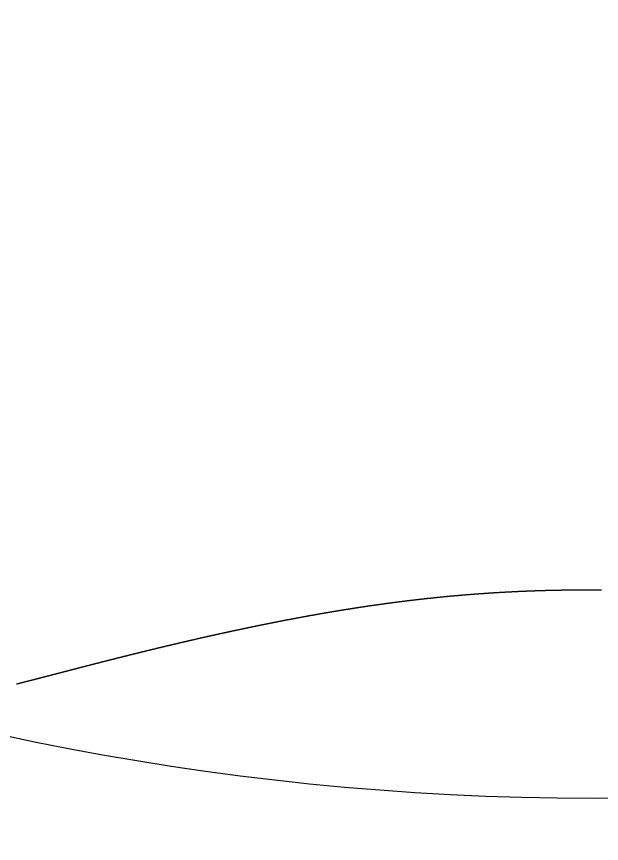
# Model space of a CAD drawing. Header units: millimetres. Extents: x 88 to 97873, y 32 to 55088.
# Drawn here: x 48496.486 to 48498.896, y 5017.401 to 5020.806 of the extents above; entities that cross this region are included whole.
import ezdxf

# ---------------------------------------------------------------- set-up
doc = ezdxf.new("R2010")
doc.units = ezdxf.units.MM
doc.header["$LTSCALE"] = 0.3

msp = doc.modelspace()

# ---------------------------------------------------------------- linework, layer by layer
msp.add_lwpolyline([(48496.4855, 5018.0579), (48496.4867, 5018.0582), (48496.4879, 5018.0585), (48496.4891, 5018.0588), (48496.4903, 5018.0591), (48496.4915, 5018.0594), (48496.4927, 5018.0597), (48496.4939, 5018.06), (48496.4951, 5018.0603), (48496.4964, 5018.0606), (48496.4976, 5018.0609), (48496.4988, 5018.0612), (48496.5, 5018.0615), (48496.5012, 5018.0619), (48496.5024, 5018.0622), (48496.5036, 5018.0625), (48496.5048, 5018.0628), (48496.506, 5018.0631), (48496.5072, 5018.0634), (48496.5084, 5018.0637), (48496.5096, 5018.064), (48496.5109, 5018.0643), (48496.5121, 5018.0646), (48496.5133, 5018.0649), (48496.5145, 5018.0652), (48496.5157, 5018.0655), (48496.5169, 5018.0659), (48496.5181, 5018.0662), (48496.5193, 5018.0665), (48496.5205, 5018.0668), (48496.5218, 5018.0671), (48496.523, 5018.0674), (48496.5242, 5018.0677), (48496.5254, 5018.068), (48496.5266, 5018.0683), (48496.5278, 5018.0686), (48496.5291, 5018.069), (48496.5303, 5018.0693), (48496.5315, 5018.0696), (48496.5327, 5018.0699), (48496.5339, 5018.0702), (48496.5351, 5018.0705), (48496.5364, 5018.0708), (48496.5376, 5018.0711), (48496.5388, 5018.0715), (48496.54, 5018.0718), (48496.5412, 5018.0721), (48496.5425, 5018.0724), (48496.5437, 5018.0727), (48496.5449, 5018.073), (48496.5461, 5018.0733), (48496.5473, 5018.0737), (48496.5486, 5018.074), (48496.5498, 5018.0743), (48496.551, 5018.0746), (48496.5522, 5018.0749), (48496.5534, 5018.0752), (48496.5547, 5018.0755), (48496.5559, 5018.0759), (48496.5571, 5018.0762), (48496.5583, 5018.0765), (48496.5596, 5018.0768), (48496.5608, 5018.0771), (48496.562, 5018.0774), (48496.5632, 5018.0777), (48496.5645, 5018.0781), (48496.5657, 5018.0784), (48496.5669, 5018.0787), (48496.5682, 5018.079), (48496.5694, 5018.0793), (48496.5706, 5018.0796), (48496.5718, 5018.08), (48496.5731, 5018.0803), (48496.5743, 5018.0806), (48496.5755, 5018.0809), (48496.5768, 5018.0812), (48496.578, 5018.0816), (48496.5792, 5018.0819), (48496.5804, 5018.0822), (48496.5817, 5018.0825), (48496.5829, 5018.0828), (48496.5841, 5018.0831), (48496.5854, 5018.0835), (48496.5866, 5018.0838), (48496.5878, 5018.0841), (48496.5891, 5018.0844), (48496.5903, 5018.0847), (48496.5915, 5018.0851), (48496.5928, 5018.0854), (48496.594, 5018.0857), (48496.5952, 5018.086), (48496.5965, 5018.0863), (48496.5977, 5018.0867), (48496.5989, 5018.087), (48496.6002, 5018.0873), (48496.6014, 5018.0876), (48496.6027, 5018.0879), (48496.6039, 5018.0883), (48496.6051, 5018.0886), (48496.6064, 5018.0889), (48496.6076, 5018.0892), (48496.6088, 5018.0895), (48496.6101, 5018.0899), (48496.6113, 5018.0902), (48496.6126, 5018.0905), (48496.6138, 5018.0908), (48496.615, 5018.0912), (48496.6163, 5018.0915), (48496.6175, 5018.0918), (48496.6188, 5018.0921), (48496.62, 5018.0924), (48496.6212, 5018.0928), (48496.6225, 5018.0931), (48496.6237, 5018.0934), (48496.625, 5018.0937), (48496.6262, 5018.0941), (48496.6275, 5018.0944), (48496.6287, 5018.0947), (48496.6299, 5018.095), (48496.6312, 5018.0953), (48496.6324, 5018.0957), (48496.6337, 5018.096), (48496.6349, 5018.0963), (48496.6362, 5018.0966), (48496.6374, 5018.097), (48496.6387, 5018.0973), (48496.6399, 5018.0976), (48496.6412, 5018.0979), (48496.6424, 5018.0983), (48496.6437, 5018.0986), (48496.6449, 5018.0989), (48496.6462, 5018.0992), (48496.6474, 5018.0996), (48496.6486, 5018.0999), (48496.6499, 5018.1002), (48496.6511, 5018.1005), (48496.6524, 5018.1009), (48496.6536, 5018.1012), (48496.6549, 5018.1015), (48496.6561, 5018.1018), (48496.6574, 5018.1022), (48496.6587, 5018.1025), (48496.6599, 5018.1028), (48496.6612, 5018.1031), (48496.6624, 5018.1035), (48496.6637, 5018.1038), (48496.6649, 5018.1041), (48496.6662, 5018.1044), (48496.6674, 5018.1048), (48496.6687, 5018.1051), (48496.6699, 5018.1054), (48496.6712, 5018.1057), (48496.6724, 5018.1061), (48496.6737, 5018.1064), (48496.6749, 5018.1067), (48496.6762, 5018.1071), (48496.6775, 5018.1074), (48496.6787, 5018.1077), (48496.68, 5018.108), (48496.6812, 5018.1084), (48496.6825, 5018.1087), (48496.6837, 5018.109), (48496.685, 5018.1093), (48496.6863, 5018.1097), (48496.6875, 5018.11), (48496.6888, 5018.1103), (48496.69, 5018.1106), (48496.6913, 5018.111), (48496.6926, 5018.1113), (48496.6938, 5018.1116), (48496.6951, 5018.112), (48496.6963, 5018.1123), (48496.6976, 5018.1126), (48496.6989, 5018.1129), (48496.7001, 5018.1133), (48496.7014, 5018.1136), (48496.7026, 5018.1139), (48496.7039, 5018.1143), (48496.7052, 5018.1146), (48496.7064, 5018.1149), (48496.7077, 5018.1152), (48496.709, 5018.1156), (48496.7102, 5018.1159), (48496.7115, 5018.1162), (48496.7127, 5018.1165), (48496.714, 5018.1169), (48496.7153, 5018.1172), (48496.7165, 5018.1175), (48496.7178, 5018.1179), (48496.7191, 5018.1182), (48496.7203, 5018.1185), (48496.7216, 5018.1188), (48496.7229, 5018.1192), (48496.7241, 5018.1195), (48496.7254, 5018.1198), (48496.7267, 5018.1202), (48496.7279, 5018.1205), (48496.7292, 5018.1208), (48496.7305, 5018.1211), (48496.7317, 5018.1215), (48496.733, 5018.1218), (48496.7343, 5018.1221), (48496.7355, 5018.1225), (48496.7368, 5018.1228), (48496.7381, 5018.1231), (48496.7394, 5018.1234), (48496.7406, 5018.1238), (48496.7419, 5018.1241), (48496.7432, 5018.1244), (48496.7444, 5018.1248), (48496.7457, 5018.1251), (48496.747, 5018.1254), (48496.7483, 5018.1257), (48496.7495, 5018.1261), (48496.7508, 5018.1264), (48496.7521, 5018.1267), (48496.7533, 5018.1271), (48496.7546, 5018.1274), (48496.7559, 5018.1277), (48496.7572, 5018.1281), (48496.7584, 5018.1284), (48496.7597, 5018.1287), (48496.761, 5018.129), (48496.7623, 5018.1294), (48496.7635, 5018.1297), (48496.7648, 5018.13), (48496.7661, 5018.1304), (48496.7674, 5018.1307), (48496.7686, 5018.131), (48496.7699, 5018.1313), (48496.7712, 5018.1317), (48496.7725, 5018.132), (48496.7738, 5018.1323), (48496.775, 5018.1327), (48496.7763, 5018.133), (48496.7776, 5018.1333), (48496.7789, 5018.1336), (48496.7801, 5018.134), (48496.7814, 5018.1343), (48496.7827, 5018.1346), (48496.784, 5018.135), (48496.7853, 5018.1353), (48496.7865, 5018.1356), (48496.7878, 5018.1359), (48496.7891, 5018.1363), (48496.7904, 5018.1366), (48496.7917, 5018.1369), (48496.7929, 5018.1373), (48496.7942, 5018.1376), (48496.7955, 5018.1379), (48496.7968, 5018.1383), (48496.7981, 5018.1386), (48496.7994, 5018.1389), (48496.8006, 5018.1392), (48496.8019, 5018.1396), (48496.8032, 5018.1399), (48496.8045, 5018.1402), (48496.8058, 5018.1406), (48496.8071, 5018.1409), (48496.8083, 5018.1412), (48496.8096, 5018.1415), (48496.8109, 5018.1419), (48496.8122, 5018.1422), (48496.8135, 5018.1425), (48496.8148, 5018.1429), (48496.8161, 5018.1432), (48496.8173, 5018.1435), (48496.8186, 5018.1438), (48496.8199, 5018.1442), (48496.8212, 5018.1445), (48496.8225, 5018.1448), (48496.8238, 5018.1452), (48496.8251, 5018.1455), (48496.8264, 5018.1458), (48496.8276, 5018.1461), (48496.8289, 5018.1465), (48496.8302, 5018.1468), (48496.8315, 5018.1471), (48496.8328, 5018.1475), (48496.8341, 5018.1478), (48496.8354, 5018.1481), (48496.8367, 5018.1484), (48496.838, 5018.1488), (48496.8392, 5018.1491), (48496.8405, 5018.1494), (48496.8418, 5018.1498), (48496.8431, 5018.1501), (48496.8444, 5018.1504), (48496.8457, 5018.1507), (48496.847, 5018.1511), (48496.8483, 5018.1514), (48496.8496, 5018.1517), (48496.8509, 5018.1521), (48496.8522, 5018.1524), (48496.8535, 5018.1527), (48496.8548, 5018.153), (48496.856, 5018.1534), (48496.8573, 5018.1537), (48496.8586, 5018.154), (48496.8599, 5018.1544), (48496.8612, 5018.1547), (48496.8625, 5018.155), (48496.8638, 5018.1553), (48496.8651, 5018.1557), (48496.8664, 5018.156), (48496.8677, 5018.1563), (48496.869, 5018.1567), (48496.8703, 5018.157), (48496.8716, 5018.1573), (48496.8729, 5018.1576), (48496.8742, 5018.158), (48496.8755, 5018.1583), (48496.8768, 5018.1586), (48496.8781, 5018.159), (48496.8794, 5018.1593), (48496.8807, 5018.1596), (48496.882, 5018.1599), (48496.8833, 5018.1603), (48496.8846, 5018.1606), (48496.8859, 5018.1609), (48496.8872, 5018.1613), (48496.8885, 5018.1616), (48496.8898, 5018.1619), (48496.8911, 5018.1622), (48496.8924, 5018.1626), (48496.8937, 5018.1629), (48496.895, 5018.1632), (48496.8963, 5018.1635), (48496.8976, 5018.1639), (48496.8989, 5018.1642), (48496.9002, 5018.1645), (48496.9015, 5018.1649), (48496.9028, 5018.1652), (48496.9041, 5018.1655), (48496.9054, 5018.1658), (48496.9067, 5018.1662), (48496.908, 5018.1665), (48496.9093, 5018.1668), (48496.9106, 5018.1671), (48496.9119, 5018.1675), (48496.9132, 5018.1678), (48496.9145, 5018.1681), (48496.9158, 5018.1685), (48496.9171, 5018.1688), (48496.9184, 5018.1691), (48496.9197, 5018.1694), (48496.9211, 5018.1698), (48496.9224, 5018.1701), (48496.9237, 5018.1704), (48496.925, 5018.1707), (48496.9263, 5018.1711), (48496.9276, 5018.1714), (48496.9289, 5018.1717), (48496.9302, 5018.1721), (48496.9315, 5018.1724), (48496.9328, 5018.1727), (48496.9341, 5018.173), (48496.9354, 5018.1734), (48496.9367, 5018.1737), (48496.938, 5018.174), (48496.9394, 5018.1743), (48496.9407, 5018.1747), (48496.942, 5018.175), (48496.9433, 5018.1753), (48496.9446, 5018.1756), (48496.9459, 5018.176), (48496.9472, 5018.1763), (48496.9485, 5018.1766), (48496.9498, 5018.1769), (48496.9512, 5018.1773), (48496.9525, 5018.1776), (48496.9538, 5018.1779), (48496.9551, 5018.1783), (48496.9564, 5018.1786), (48496.9577, 5018.1789), (48496.959, 5018.1792), (48496.9603, 5018.1796), (48496.9617, 5018.1799), (48496.963, 5018.1802), (48496.9643, 5018.1805), (48496.9656, 5018.1809), (48496.9669, 5018.1812), (48496.9682, 5018.1815), (48496.9695, 5018.1818), (48496.9708, 5018.1822), (48496.9722, 5018.1825), (48496.9735, 5018.1828), (48496.9748, 5018.1831), (48496.9761, 5018.1835), (48496.9774, 5018.1838), (48496.9787, 5018.1841), (48496.9801, 5018.1844), (48496.9814, 5018.1848), (48496.9827, 5018.1851), (48496.984, 5018.1854), (48496.9853, 5018.1857), (48496.9866, 5018.1861), (48496.988, 5018.1864), (48496.9893, 5018.1867), (48496.9906, 5018.187), (48496.9919, 5018.1874), (48496.9932, 5018.1877), (48496.9945, 5018.188), (48496.9959, 5018.1883), (48496.9972, 5018.1887), (48496.9985, 5018.189), (48496.9998, 5018.1893), (48497.0011, 5018.1896), (48497.0025, 5018.19), (48497.0038, 5018.1903), (48497.0051, 5018.1906), (48497.0064, 5018.1909), (48497.0077, 5018.1912), (48497.0091, 5018.1916), (48497.0104, 5018.1919), (48497.0117, 5018.1922), (48497.013, 5018.1925), (48497.0144, 5018.1929), (48497.0157, 5018.1932), (48497.017, 5018.1935), (48497.0183, 5018.1938), (48497.0196, 5018.1942), (48497.021, 5018.1945), (48497.0223, 5018.1948), (48497.0236, 5018.1951), (48497.0249, 5018.1955), (48497.0263, 5018.1958), (48497.0276, 5018.1961), (48497.0289, 5018.1964), (48497.0302, 5018.1967), (48497.0316, 5018.1971), (48497.0329, 5018.1974), (48497.0342, 5018.1977), (48497.0355, 5018.198), (48497.0369, 5018.1984), (48497.0382, 5018.1987), (48497.0395, 5018.199), (48497.0408, 5018.1993), (48497.0422, 5018.1996), (48497.0435, 5018.2), (48497.0448, 5018.2003), (48497.0461, 5018.2006), (48497.0475, 5018.2009), (48497.0488, 5018.2013), (48497.0501, 5018.2016), (48497.0515, 5018.2019), (48497.0528, 5018.2022), (48497.0541, 5018.2025), (48497.0554, 5018.2029), (48497.0568, 5018.2032), (48497.0581, 5018.2035), (48497.0594, 5018.2038), (48497.0608, 5018.2042), (48497.0621, 5018.2045), (48497.0634, 5018.2048), (48497.0647, 5018.2051), (48497.0661, 5018.2054), (48497.0674, 5018.2058), (48497.0687, 5018.2061), (48497.0701, 5018.2064), (48497.0714, 5018.2067), (48497.0727, 5018.207), (48497.0741, 5018.2074), (48497.0754, 5018.2077), (48497.0767, 5018.208), (48497.0781, 5018.2083), (48497.0794, 5018.2086), (48497.0807, 5018.209), (48497.0821, 5018.2093), (48497.0834, 5018.2096), (48497.0847, 5018.2099), (48497.0861, 5018.2102), (48497.0874, 5018.2106), (48497.0887, 5018.2109), (48497.0901, 5018.2112), (48497.0914, 5018.2115), (48497.0927, 5018.2118), (48497.0941, 5018.2122), (48497.0954, 5018.2125), (48497.0967, 5018.2128), (48497.0981, 5018.2131), (48497.0994, 5018.2134), (48497.1007, 5018.2138), (48497.1021, 5018.2141), (48497.1034, 5018.2144), (48497.1047, 5018.2147), (48497.1061, 5018.215), (48497.1074, 5018.2153), (48497.1087, 5018.2157), (48497.1101, 5018.216), (48497.1114, 5018.2163), (48497.1128, 5018.2166), (48497.1141, 5018.2169), (48497.1154, 5018.2173), (48497.1168, 5018.2176), (48497.1181, 5018.2179), (48497.1194, 5018.2182), (48497.1208, 5018.2185), (48497.1221, 5018.2188), (48497.1235, 5018.2192), (48497.1248, 5018.2195), (48497.1261, 5018.2198), (48497.1275, 5018.2201), (48497.1288, 5018.2204), (48497.1302, 5018.2207), (48497.1315, 5018.2211), (48497.1328, 5018.2214), (48497.1342, 5018.2217), (48497.1355, 5018.222), (48497.1369, 5018.2223), (48497.1382, 5018.2226), (48497.1395, 5018.223), (48497.1409, 5018.2233), (48497.1422, 5018.2236), (48497.1436, 5018.2239), (48497.1449, 5018.2242), (48497.1462, 5018.2245), (48497.1476, 5018.2249), (48497.1489, 5018.2252), (48497.1503, 5018.2255), (48497.1516, 5018.2258), (48497.153, 5018.2261), (48497.1543, 5018.2264), (48497.1556, 5018.2268), (48497.157, 5018.2271), (48497.1583, 5018.2274), (48497.1597, 5018.2277), (48497.161, 5018.228), (48497.1624, 5018.2283), (48497.1637, 5018.2286), (48497.1651, 5018.229), (48497.1664, 5018.2293), (48497.1677, 5018.2296), (48497.1691, 5018.2299), (48497.1704, 5018.2302), (48497.1718, 5018.2305), (48497.1731, 5018.2308), (48497.1745, 5018.2312), (48497.1758, 5018.2315), (48497.1772, 5018.2318), (48497.1785, 5018.2321), (48497.1799, 5018.2324), (48497.1812, 5018.2327), (48497.1826, 5018.233), (48497.1839, 5018.2333), (48497.1852, 5018.2337), (48497.1866, 5018.234), (48497.1879, 5018.2343), (48497.1893, 5018.2346), (48497.1906, 5018.2349), (48497.192, 5018.2352), (48497.1933, 5018.2355), (48497.1947, 5018.2358), (48497.196, 5018.2362), (48497.1974, 5018.2365), (48497.1987, 5018.2368), (48497.2001, 5018.2371), (48497.2014, 5018.2374), (48497.2028, 5018.2377), (48497.2041, 5018.238), (48497.2055, 5018.2383), (48497.2068, 5018.2387), (48497.2082, 5018.239), (48497.2095, 5018.2393), (48497.2109, 5018.2396), (48497.2122, 5018.2399), (48497.2136, 5018.2402), (48497.2149, 5018.2405), (48497.2163, 5018.2408), (48497.2176, 5018.2411), (48497.219, 5018.2414), (48497.2203, 5018.2418), (48497.2217, 5018.2421), (48497.223, 5018.2424), (48497.2244, 5018.2427), (48497.2257, 5018.243), (48497.2271, 5018.2433), (48497.2285, 5018.2436), (48497.2298, 5018.2439), (48497.2312, 5018.2442), (48497.2325, 5018.2445), (48497.2339, 5018.2449), (48497.2352, 5018.2452), (48497.2366, 5018.2455), (48497.2379, 5018.2458), (48497.2393, 5018.2461), (48497.2406, 5018.2464), (48497.242, 5018.2467), (48497.2433, 5018.247), (48497.2447, 5018.2473), (48497.2461, 5018.2476), (48497.2474, 5018.2479), (48497.2488, 5018.2482), (48497.2501, 5018.2486), (48497.2515, 5018.2489), (48497.2528, 5018.2492), (48497.2542, 5018.2495), (48497.2555, 5018.2498), (48497.2569, 5018.2501), (48497.2583, 5018.2504), (48497.2596, 5018.2507), (48497.261, 5018.251), (48497.2623, 5018.2513), (48497.2637, 5018.2516), (48497.265, 5018.2519), (48497.2664, 5018.2522), (48497.2678, 5018.2525), (48497.2691, 5018.2528), (48497.2705, 5018.2532), (48497.2718, 5018.2535), (48497.2732, 5018.2538), (48497.2746, 5018.2541), (48497.2759, 5018.2544), (48497.2773, 5018.2547), (48497.2786, 5018.255), (48497.28, 5018.2553), (48497.2814, 5018.2556), (48497.2827, 5018.2559), (48497.2841, 5018.2562), (48497.2854, 5018.2565), (48497.2868, 5018.2568), (48497.2882, 5018.2571), (48497.2895, 5018.2574), (48497.2909, 5018.2577), (48497.2922, 5018.258), (48497.2936, 5018.2583), (48497.295, 5018.2586), (48497.2963, 5018.2589), (48497.2977, 5018.2592), (48497.299, 5018.2595), (48497.3004, 5018.2598), (48497.3018, 5018.2602), (48497.3031, 5018.2605), (48497.3045, 5018.2608), (48497.3059, 5018.2611), (48497.3072, 5018.2614), (48497.3086, 5018.2617), (48497.3099, 5018.262), (48497.3113, 5018.2623), (48497.3127, 5018.2626), (48497.314, 5018.2629), (48497.3154, 5018.2632), (48497.3168, 5018.2635), (48497.3181, 5018.2638), (48497.3195, 5018.2641), (48497.3208, 5018.2644), (48497.3222, 5018.2647), (48497.3236, 5018.265), (48497.3249, 5018.2653), (48497.3263, 5018.2656), (48497.3277, 5018.2659), (48497.329, 5018.2662), (48497.3304, 5018.2665), (48497.3318, 5018.2668), (48497.3331, 5018.2671), (48497.3345, 5018.2674), (48497.3359, 5018.2677), (48497.3372, 5018.268), (48497.3386, 5018.2683), (48497.34, 5018.2686), (48497.3413, 5018.2689), (48497.3427, 5018.2692), (48497.3441, 5018.2695), (48497.3454, 5018.2698), (48497.3468, 5018.2701), (48497.3482, 5018.2704), (48497.3495, 5018.2707), (48497.3509, 5018.271), (48497.3523, 5018.2713), (48497.3536, 5018.2716), (48497.355, 5018.2719), (48497.3564, 5018.2722), (48497.3577, 5018.2724), (48497.3591, 5018.2727), (48497.3605, 5018.273), (48497.3618, 5018.2733), (48497.3632, 5018.2736), (48497.3646, 5018.2739), (48497.3659, 5018.2742), (48497.3673, 5018.2745), (48497.3687, 5018.2748), (48497.3701, 5018.2751), (48497.3714, 5018.2754), (48497.3728, 5018.2757), (48497.3742, 5018.276), (48497.3755, 5018.2763), (48497.3769, 5018.2766), (48497.3783, 5018.2769), (48497.3796, 5018.2772), (48497.381, 5018.2775), (48497.3824, 5018.2778), (48497.3838, 5018.2781), (48497.3851, 5018.2784), (48497.3865, 5018.2787), (48497.3879, 5018.2789), (48497.3892, 5018.2792), (48497.3906, 5018.2795), (48497.392, 5018.2798), (48497.3934, 5018.2801), (48497.3947, 5018.2804), (48497.3961, 5018.2807), (48497.3975, 5018.281), (48497.3988, 5018.2813), (48497.4002, 5018.2816), (48497.4016, 5018.2819), (48497.403, 5018.2822), (48497.4043, 5018.2825), (48497.4057, 5018.2828), (48497.4071, 5018.283), (48497.4085, 5018.2833), (48497.4098, 5018.2836), (48497.4112, 5018.2839), (48497.4126, 5018.2842), (48497.414, 5018.2845), (48497.4153, 5018.2848), (48497.4167, 5018.2851), (48497.4181, 5018.2854), (48497.4195, 5018.2857), (48497.4208, 5018.2859), (48497.4222, 5018.2862), (48497.4236, 5018.2865), (48497.425, 5018.2868), (48497.4263, 5018.2871), (48497.4277, 5018.2874), (48497.4291, 5018.2877), (48497.4305, 5018.288), (48497.4318, 5018.2883), (48497.4332, 5018.2886), (48497.4346, 5018.2888), (48497.436, 5018.2891), (48497.4373, 5018.2894), (48497.4387, 5018.2897), (48497.4401, 5018.29), (48497.4415, 5018.2903), (48497.4428, 5018.2906), (48497.4442, 5018.2909), (48497.4456, 5018.2911), (48497.447, 5018.2914), (48497.4483, 5018.2917), (48497.4497, 5018.292), (48497.4511, 5018.2923), (48497.4525, 5018.2926), (48497.4539, 5018.2929), (48497.4552, 5018.2931), (48497.4566, 5018.2934), (48497.458, 5018.2937), (48497.4594, 5018.294), (48497.4607, 5018.2943), (48497.4621, 5018.2946), (48497.4635, 5018.2949), (48497.4649, 5018.2951), (48497.4663, 5018.2954), (48497.4676, 5018.2957), (48497.469, 5018.296), (48497.4704, 5018.2963), (48497.4718, 5018.2966), (48497.4732, 5018.2968), (48497.4745, 5018.2971), (48497.4759, 5018.2974), (48497.4773, 5018.2977), (48497.4787, 5018.298), (48497.4801, 5018.2983), (48497.4814, 5018.2985), (48497.4828, 5018.2988), (48497.4842, 5018.2991), (48497.4856, 5018.2994), (48497.487, 5018.2997), (48497.4883, 5018.3), (48497.4897, 5018.3002), (48497.4911, 5018.3005), (48497.4925, 5018.3008), (48497.4939, 5018.3011), (48497.4953, 5018.3014), (48497.4966, 5018.3016), (48497.498, 5018.3019), (48497.4994, 5018.3022), (48497.5008, 5018.3025), (48497.5022, 5018.3028), (48497.5035, 5018.303), (48497.5049, 5018.3033), (48497.5063, 5018.3036), (48497.5077, 5018.3039), (48497.5091, 5018.3042), (48497.5105, 5018.3044), (48497.5118, 5018.3047), (48497.5132, 5018.305), (48497.5146, 5018.3053), (48497.516, 5018.3055), (48497.5174, 5018.3058), (48497.5188, 5018.3061), (48497.5201, 5018.3064), (48497.5215, 5018.3067), (48497.5229, 5018.3069), (48497.5243, 5018.3072), (48497.5257, 5018.3075), (48497.5271, 5018.3078), (48497.5284, 5018.308), (48497.5298, 5018.3083), (48497.5312, 5018.3086), (48497.5326, 5018.3089), (48497.534, 5018.3091), (48497.5354, 5018.3094), (48497.5368, 5018.3097), (48497.5381, 5018.31), (48497.5395, 5018.3102), (48497.5409, 5018.3105), (48497.5423, 5018.3108), (48497.5437, 5018.3111), (48497.5451, 5018.3113), (48497.5465, 5018.3116), (48497.5478, 5018.3119), (48497.5492, 5018.3122), (48497.5506, 5018.3124), (48497.552, 5018.3127), (48497.5534, 5018.313), (48497.5548, 5018.3133), (48497.5562, 5018.3135), (48497.5575, 5018.3138), (48497.5589, 5018.3141), (48497.5603, 5018.3143), (48497.5617, 5018.3146), (48497.5631, 5018.3149), (48497.5645, 5018.3152), (48497.5659, 5018.3154), (48497.5673, 5018.3157), (48497.5686, 5018.316), (48497.57, 5018.3162), (48497.5714, 5018.3165), (48497.5728, 5018.3168), (48497.5742, 5018.3171), (48497.5756, 5018.3173), (48497.577, 5018.3176), (48497.5784, 5018.3179), (48497.5797, 5018.3181), (48497.5811, 5018.3184), (48497.5825, 5018.3187), (48497.5839, 5018.3189), (48497.5853, 5018.3192), (48497.5867, 5018.3195), (48497.5881, 5018.3197), (48497.5895, 5018.32), (48497.5909, 5018.3203), (48497.5922, 5018.3205), (48497.5936, 5018.3208), (48497.595, 5018.3211), (48497.5964, 5018.3213), (48497.5978, 5018.3216), (48497.5992, 5018.3219), (48497.6006, 5018.3221), (48497.602, 5018.3224), (48497.6034, 5018.3227), (48497.6048, 5018.3229), (48497.6061, 5018.3232), (48497.6075, 5018.3235), (48497.6089, 5018.3237), (48497.6103, 5018.324), (48497.6117, 5018.3243), (48497.6131, 5018.3245), (48497.6145, 5018.3248), (48497.6159, 5018.3251), (48497.6173, 5018.3253), (48497.6187, 5018.3256), (48497.6201, 5018.3258), (48497.6214, 5018.3261), (48497.6228, 5018.3264), (48497.6242, 5018.3266), (48497.6256, 5018.3269), (48497.627, 5018.3272), (48497.6284, 5018.3274), (48497.6298, 5018.3277), (48497.6312, 5018.3279), (48497.6326, 5018.3282), (48497.634, 5018.3285), (48497.6354, 5018.3287), (48497.6368, 5018.329), (48497.6382, 5018.3292), (48497.6395, 5018.3295), (48497.6409, 5018.3298), (48497.6423, 5018.33), (48497.6437, 5018.3303), (48497.6451, 5018.3305), (48497.6465, 5018.3308), (48497.6479, 5018.3311), (48497.6493, 5018.3313), (48497.6507, 5018.3316), (48497.6521, 5018.3318), (48497.6535, 5018.3321), (48497.6549, 5018.3324), (48497.6563, 5018.3326), (48497.6577, 5018.3329), (48497.6591, 5018.3331), (48497.6604, 5018.3334), (48497.6618, 5018.3336), (48497.6632, 5018.3339), (48497.6646, 5018.3342), (48497.666, 5018.3344), (48497.6674, 5018.3347), (48497.6688, 5018.3349), (48497.6702, 5018.3352), (48497.6716, 5018.3354), (48497.673, 5018.3357), (48497.6744, 5018.3359), (48497.6758, 5018.3362), (48497.6772, 5018.3364), (48497.6786, 5018.3367), (48497.68, 5018.337), (48497.6814, 5018.3372), (48497.6828, 5018.3375), (48497.6842, 5018.3377), (48497.6856, 5018.338), (48497.6869, 5018.3382), (48497.6883, 5018.3385), (48497.6897, 5018.3387), (48497.6911, 5018.339), (48497.6925, 5018.3392), (48497.6939, 5018.3395), (48497.6953, 5018.3397), (48497.6967, 5018.34), (48497.6981, 5018.3402), (48497.6995, 5018.3405), (48497.7009, 5018.3407), (48497.7023, 5018.341), (48497.7037, 5018.3412), (48497.7051, 5018.3415), (48497.7065, 5018.3417), (48497.7079, 5018.342), (48497.7093, 5018.3422), (48497.7107, 5018.3425), (48497.7121, 5018.3427), (48497.7135, 5018.343), (48497.7149, 5018.3432), (48497.7163, 5018.3435), (48497.7177, 5018.3437), (48497.7191, 5018.344), (48497.7205, 5018.3442), (48497.7219, 5018.3445), (48497.7233, 5018.3447), (48497.7247, 5018.345), (48497.7261, 5018.3452), (48497.7275, 5018.3454), (48497.7289, 5018.3457), (48497.7303, 5018.3459), (48497.7317, 5018.3462), (48497.733, 5018.3464), (48497.7344, 5018.3467), (48497.7358, 5018.3469), (48497.7372, 5018.3472), (48497.7386, 5018.3474), (48497.74, 5018.3477), (48497.7414, 5018.3479), (48497.7428, 5018.3481), (48497.7442, 5018.3484), (48497.7456, 5018.3486), (48497.747, 5018.3489), (48497.7484, 5018.3491), (48497.7498, 5018.3494), (48497.7512, 5018.3496), (48497.7526, 5018.3498), (48497.754, 5018.3501), (48497.7554, 5018.3503), (48497.7568, 5018.3506), (48497.7582, 5018.3508), (48497.7596, 5018.351), (48497.761, 5018.3513), (48497.7624, 5018.3515), (48497.7638, 5018.3518), (48497.7652, 5018.352), (48497.7666, 5018.3522), (48497.768, 5018.3525), (48497.7694, 5018.3527), (48497.7708, 5018.353), (48497.7722, 5018.3532), (48497.7736, 5018.3534), (48497.775, 5018.3537), (48497.7764, 5018.3539), (48497.7778, 5018.3541), (48497.7792, 5018.3544), (48497.7806, 5018.3546), (48497.782, 5018.3549), (48497.7834, 5018.3551), (48497.7848, 5018.3553), (48497.7862, 5018.3556), (48497.7876, 5018.3558), (48497.789, 5018.356), (48497.7904, 5018.3563), (48497.7918, 5018.3565), (48497.7932, 5018.3567), (48497.7946, 5018.357), (48497.796, 5018.3572), (48497.7974, 5018.3574), (48497.7988, 5018.3577), (48497.8002, 5018.3579), (48497.8016, 5018.3581), (48497.8031, 5018.3584), (48497.8045, 5018.3586), (48497.8059, 5018.3588), (48497.8073, 5018.3591), (48497.8087, 5018.3593), (48497.8101, 5018.3595), (48497.8115, 5018.3598), (48497.8129, 5018.36), (48497.8143, 5018.3602), (48497.8157, 5018.3605), (48497.8171, 5018.3607), (48497.8185, 5018.3609), (48497.8199, 5018.3611), (48497.8213, 5018.3614), (48497.8227, 5018.3616), (48497.8241, 5018.3618), (48497.8255, 5018.3621), (48497.8269, 5018.3623), (48497.8283, 5018.3625), (48497.8297, 5018.3627), (48497.8311, 5018.363), (48497.8325, 5018.3632), (48497.8339, 5018.3634), (48497.8353, 5018.3637), (48497.8367, 5018.3639), (48497.8381, 5018.3641), (48497.8395, 5018.3643), (48497.8409, 5018.3646), (48497.8423, 5018.3648), (48497.8437, 5018.365), (48497.8451, 5018.3652), (48497.8465, 5018.3655), (48497.8479, 5018.3657), (48497.8493, 5018.3659), (48497.8507, 5018.3661), (48497.8521, 5018.3664), (48497.8535, 5018.3666), (48497.855, 5018.3668), (48497.8564, 5018.367), (48497.8578, 5018.3672), (48497.8592, 5018.3675), (48497.8606, 5018.3677), (48497.862, 5018.3679), (48497.8634, 5018.3681), (48497.8648, 5018.3684), (48497.8662, 5018.3686), (48497.8676, 5018.3688), (48497.869, 5018.369), (48497.8704, 5018.3692), (48497.8718, 5018.3695), (48497.8732, 5018.3697), (48497.8746, 5018.3699), (48497.876, 5018.3701), (48497.8774, 5018.3703), (48497.8788, 5018.3705), (48497.8802, 5018.3708), (48497.8816, 5018.371), (48497.883, 5018.3712), (48497.8844, 5018.3714), (48497.8858, 5018.3716), (48497.8873, 5018.3719), (48497.8887, 5018.3721), (48497.8901, 5018.3723), (48497.8915, 5018.3725), (48497.8929, 5018.3727), (48497.8943, 5018.3729), (48497.8957, 5018.3731), (48497.8971, 5018.3734), (48497.8985, 5018.3736), (48497.8999, 5018.3738), (48497.9013, 5018.374), (48497.9027, 5018.3742), (48497.9041, 5018.3744), (48497.9055, 5018.3746), (48497.9069, 5018.3749), (48497.9083, 5018.3751), (48497.9097, 5018.3753), (48497.9111, 5018.3755), (48497.9125, 5018.3757), (48497.914, 5018.3759), (48497.9154, 5018.3761), (48497.9168, 5018.3763), (48497.9182, 5018.3766), (48497.9196, 5018.3768), (48497.921, 5018.377), (48497.9224, 5018.3772), (48497.9238, 5018.3774), (48497.9252, 5018.3776), (48497.9266, 5018.3778), (48497.928, 5018.378), (48497.9294, 5018.3782), (48497.9308, 5018.3784), (48497.9322, 5018.3786), (48497.9336, 5018.3789), (48497.935, 5018.3791), (48497.9364, 5018.3793), (48497.9379, 5018.3795), (48497.9393, 5018.3797), (48497.9407, 5018.3799), (48497.9421, 5018.3801), (48497.9435, 5018.3803), (48497.9449, 5018.3805), (48497.9463, 5018.3807), (48497.9477, 5018.3809), (48497.9491, 5018.3811), (48497.9505, 5018.3813), (48497.9519, 5018.3815), (48497.9533, 5018.3817), (48497.9547, 5018.3819), (48497.9561, 5018.3821), (48497.9575, 5018.3823), (48497.959, 5018.3825), (48497.9604, 5018.3827), (48497.9618, 5018.3829), (48497.9632, 5018.3831), (48497.9646, 5018.3833), (48497.966, 5018.3835), (48497.9674, 5018.3837), (48497.9688, 5018.3839), (48497.9702, 5018.3841), (48497.9716, 5018.3843), (48497.973, 5018.3845), (48497.9744, 5018.3847), (48497.9758, 5018.3849), (48497.9772, 5018.3851), (48497.9787, 5018.3853), (48497.9801, 5018.3855), (48497.9815, 5018.3857), (48497.9829, 5018.3859), (48497.9843, 5018.3861), (48497.9857, 5018.3863), (48497.9871, 5018.3865), (48497.9885, 5018.3867), (48497.9899, 5018.3869), (48497.9913, 5018.3871), (48497.9927, 5018.3873), (48497.9941, 5018.3875), (48497.9955, 5018.3877), (48497.9969, 5018.3879), (48497.9984, 5018.3881), (48497.9998, 5018.3883), (48498.0012, 5018.3885), (48498.0026, 5018.3887), (48498.004, 5018.3889), (48498.0054, 5018.389), (48498.0068, 5018.3892), (48498.0082, 5018.3894), (48498.0096, 5018.3896), (48498.011, 5018.3898), (48498.0124, 5018.39), (48498.0138, 5018.3902), (48498.0152, 5018.3904), (48498.0167, 5018.3906), (48498.0181, 5018.3908), (48498.0195, 5018.391), (48498.0209, 5018.3911), (48498.0223, 5018.3913), (48498.0237, 5018.3915), (48498.0251, 5018.3917), (48498.0265, 5018.3919), (48498.0279, 5018.3921), (48498.0293, 5018.3923), (48498.0307, 5018.3925), (48498.0321, 5018.3926), (48498.0336, 5018.3928), (48498.035, 5018.393), (48498.0364, 5018.3932), (48498.0378, 5018.3934), (48498.0392, 5018.3936), (48498.0406, 5018.3938), (48498.042, 5018.3939), (48498.0434, 5018.3941), (48498.0448, 5018.3943), (48498.0462, 5018.3945), (48498.0476, 5018.3947), (48498.049, 5018.3949), (48498.0505, 5018.395), (48498.0519, 5018.3952), (48498.0533, 5018.3954), (48498.0547, 5018.3956), (48498.0561, 5018.3958), (48498.0575, 5018.396), (48498.0589, 5018.3961), (48498.0603, 5018.3963), (48498.0617, 5018.3965), (48498.0631, 5018.3967), (48498.0645, 5018.3969), (48498.0659, 5018.397), (48498.0674, 5018.3972), (48498.0688, 5018.3974), (48498.0702, 5018.3976), (48498.0716, 5018.3977), (48498.073, 5018.3979), (48498.0744, 5018.3981), (48498.0758, 5018.3983), (48498.0772, 5018.3985), (48498.0786, 5018.3986), (48498.08, 5018.3988), (48498.0814, 5018.399), (48498.0828, 5018.3992), (48498.0843, 5018.3993), (48498.0857, 5018.3995), (48498.0871, 5018.3997), (48498.0885, 5018.3999), (48498.0899, 5018.4), (48498.0913, 5018.4002), (48498.0927, 5018.4004), (48498.0941, 5018.4006), (48498.0955, 5018.4007), (48498.0969, 5018.4009), (48498.0983, 5018.4011), (48498.0997, 5018.4012), (48498.1012, 5018.4014), (48498.1026, 5018.4016), (48498.104, 5018.4018), (48498.1054, 5018.4019), (48498.1068, 5018.4021), (48498.1082, 5018.4023), (48498.1096, 5018.4024), (48498.111, 5018.4026), (48498.1124, 5018.4028), (48498.1138, 5018.4029), (48498.1152, 5018.4031), (48498.1167, 5018.4033), (48498.1181, 5018.4034), (48498.1195, 5018.4036), (48498.1209, 5018.4038), (48498.1223, 5018.4039), (48498.1237, 5018.4041), (48498.1251, 5018.4043), (48498.1265, 5018.4044), (48498.1279, 5018.4046), (48498.1293, 5018.4048), (48498.1307, 5018.4049), (48498.1321, 5018.4051), (48498.1336, 5018.4053), (48498.135, 5018.4054), (48498.1364, 5018.4056), (48498.1378, 5018.4057), (48498.1392, 5018.4059), (48498.1406, 5018.4061), (48498.142, 5018.4062), (48498.1434, 5018.4064), (48498.1448, 5018.4066), (48498.1462, 5018.4067), (48498.1476, 5018.4069), (48498.1491, 5018.407), (48498.1505, 5018.4072), (48498.1519, 5018.4074), (48498.1533, 5018.4075), (48498.1547, 5018.4077), (48498.1561, 5018.4078), (48498.1575, 5018.408), (48498.1589, 5018.4081), (48498.1603, 5018.4083), (48498.1617, 5018.4085), (48498.1631, 5018.4086), (48498.1645, 5018.4088), (48498.166, 5018.4089), (48498.1674, 5018.4091), (48498.1688, 5018.4092), (48498.1702, 5018.4094), (48498.1716, 5018.4095), (48498.173, 5018.4097), (48498.1744, 5018.4099), (48498.1758, 5018.41), (48498.1772, 5018.4102), (48498.1786, 5018.4103), (48498.18, 5018.4105), (48498.1815, 5018.4106), (48498.1829, 5018.4108), (48498.1843, 5018.4109), (48498.1857, 5018.4111), (48498.1871, 5018.4112), (48498.1885, 5018.4114), (48498.1899, 5018.4115), (48498.1913, 5018.4117), (48498.1927, 5018.4118), (48498.1941, 5018.412), (48498.1955, 5018.4121), (48498.1969, 5018.4123), (48498.1984, 5018.4124), (48498.1998, 5018.4126), (48498.2012, 5018.4127), (48498.2026, 5018.4129), (48498.204, 5018.413), (48498.2054, 5018.4132), (48498.2068, 5018.4133), (48498.2082, 5018.4135), (48498.2096, 5018.4136), (48498.211, 5018.4137), (48498.2124, 5018.4139), (48498.2139, 5018.414), (48498.2153, 5018.4142), (48498.2167, 5018.4143), (48498.2181, 5018.4145), (48498.2195, 5018.4146), (48498.2209, 5018.4148), (48498.2223, 5018.4149), (48498.2237, 5018.415), (48498.2251, 5018.4152), (48498.2265, 5018.4153), (48498.2279, 5018.4155), (48498.2293, 5018.4156), (48498.2308, 5018.4157), (48498.2322, 5018.4159), (48498.2336, 5018.416), (48498.235, 5018.4162), (48498.2364, 5018.4163), (48498.2378, 5018.4164), (48498.2392, 5018.4166), (48498.2406, 5018.4167), (48498.242, 5018.4169), (48498.2434, 5018.417), (48498.2448, 5018.4171), (48498.2462, 5018.4173), (48498.2477, 5018.4174), (48498.2491, 5018.4175), (48498.2505, 5018.4177), (48498.2519, 5018.4178), (48498.2533, 5018.4179), (48498.2547, 5018.4181), (48498.2561, 5018.4182), (48498.2575, 5018.4184), (48498.2589, 5018.4185), (48498.2603, 5018.4186), (48498.2617, 5018.4188), (48498.2632, 5018.4189), (48498.2646, 5018.419), (48498.266, 5018.4192), (48498.2674, 5018.4193), (48498.2688, 5018.4194), (48498.2702, 5018.4195), (48498.2716, 5018.4197), (48498.273, 5018.4198), (48498.2744, 5018.4199), (48498.2758, 5018.4201), (48498.2772, 5018.4202), (48498.2786, 5018.4203), (48498.2801, 5018.4205), (48498.2815, 5018.4206), (48498.2829, 5018.4207), (48498.2843, 5018.4208), (48498.2857, 5018.421), (48498.2871, 5018.4211), (48498.2885, 5018.4212), (48498.2899, 5018.4214), (48498.2913, 5018.4215), (48498.2927, 5018.4216), (48498.2941, 5018.4217), (48498.2956, 5018.4219), (48498.297, 5018.422), (48498.2984, 5018.4221), (48498.2998, 5018.4222), (48498.3012, 5018.4224), (48498.3026, 5018.4225), (48498.304, 5018.4226), (48498.3054, 5018.4227), (48498.3068, 5018.4228), (48498.3082, 5018.423), (48498.3096, 5018.4231), (48498.311, 5018.4232), (48498.3125, 5018.4233), (48498.3139, 5018.4235), (48498.3153, 5018.4236), (48498.3167, 5018.4237), (48498.3181, 5018.4238), (48498.3195, 5018.4239), (48498.3209, 5018.4241), (48498.3223, 5018.4242), (48498.3237, 5018.4243), (48498.3251, 5018.4244), (48498.3265, 5018.4245), (48498.328, 5018.4247), (48498.3294, 5018.4248), (48498.3308, 5018.4249), (48498.3322, 5018.425), (48498.3336, 5018.4251), (48498.335, 5018.4252), (48498.3364, 5018.4254), (48498.3378, 5018.4255), (48498.3392, 5018.4256), (48498.3406, 5018.4257), (48498.342, 5018.4258), (48498.3434, 5018.4259), (48498.3449, 5018.426), (48498.3463, 5018.4262), (48498.3477, 5018.4263), (48498.3491, 5018.4264), (48498.3505, 5018.4265), (48498.3519, 5018.4266), (48498.3533, 5018.4267), (48498.3547, 5018.4268), (48498.3561, 5018.4269), (48498.3575, 5018.427), (48498.3589, 5018.4272), (48498.3604, 5018.4273), (48498.3618, 5018.4274), (48498.3632, 5018.4275), (48498.3646, 5018.4276), (48498.366, 5018.4277), (48498.3674, 5018.4278), (48498.3688, 5018.4279), (48498.3702, 5018.428), (48498.3716, 5018.4281), (48498.373, 5018.4282), (48498.3744, 5018.4284), (48498.3758, 5018.4285), (48498.3773, 5018.4286), (48498.3787, 5018.4287), (48498.3801, 5018.4288), (48498.3815, 5018.4289), (48498.3829, 5018.429), (48498.3843, 5018.4291), (48498.3857, 5018.4292), (48498.3871, 5018.4293), (48498.3885, 5018.4294), (48498.3899, 5018.4295), (48498.3913, 5018.4296), (48498.3927, 5018.4297), (48498.3942, 5018.4298), (48498.3956, 5018.4299), (48498.397, 5018.43), (48498.3984, 5018.4301), (48498.3998, 5018.4302), (48498.4012, 5018.4303), (48498.4026, 5018.4304), (48498.404, 5018.4305), (48498.4054, 5018.4306), (48498.4068, 5018.4307), (48498.4082, 5018.4308), (48498.4097, 5018.4309), (48498.4111, 5018.431), (48498.4125, 5018.4311), (48498.4139, 5018.4312), (48498.4153, 5018.4313), (48498.4167, 5018.4314), (48498.4181, 5018.4315), (48498.4195, 5018.4316), (48498.4209, 5018.4317), (48498.4223, 5018.4318), (48498.4237, 5018.4319), (48498.4251, 5018.432), (48498.4266, 5018.4321), (48498.428, 5018.4322), (48498.4294, 5018.4323), (48498.4308, 5018.4324), (48498.4322, 5018.4325), (48498.4336, 5018.4325), (48498.435, 5018.4326), (48498.4364, 5018.4327), (48498.4378, 5018.4328), (48498.4392, 5018.4329), (48498.4406, 5018.433), (48498.4421, 5018.4331), (48498.4435, 5018.4332), (48498.4449, 5018.4333), (48498.4463, 5018.4334), (48498.4477, 5018.4335), (48498.4491, 5018.4335), (48498.4505, 5018.4336), (48498.4519, 5018.4337), (48498.4533, 5018.4338), (48498.4547, 5018.4339), (48498.4561, 5018.434), (48498.4575, 5018.4341), (48498.459, 5018.4342), (48498.4604, 5018.4342), (48498.4618, 5018.4343), (48498.4632, 5018.4344), (48498.4646, 5018.4345), (48498.466, 5018.4346), (48498.4674, 5018.4347), (48498.4688, 5018.4348), (48498.4702, 5018.4348), (48498.4716, 5018.4349), (48498.473, 5018.435), (48498.4745, 5018.4351), (48498.4759, 5018.4352), (48498.4773, 5018.4353), (48498.4787, 5018.4353), (48498.4801, 5018.4354), (48498.4815, 5018.4355), (48498.4829, 5018.4356), (48498.4843, 5018.4357), (48498.4857, 5018.4358), (48498.4871, 5018.4358), (48498.4885, 5018.4359), (48498.4899, 5018.436), (48498.4914, 5018.4361), (48498.4928, 5018.4361), (48498.4942, 5018.4362), (48498.4956, 5018.4363), (48498.497, 5018.4364), (48498.4984, 5018.4365), (48498.4998, 5018.4365), (48498.5012, 5018.4366), (48498.5026, 5018.4367), (48498.504, 5018.4368), (48498.5054, 5018.4368), (48498.5069, 5018.4369), (48498.5083, 5018.437), (48498.5097, 5018.4371), (48498.5111, 5018.4371), (48498.5125, 5018.4372), (48498.5139, 5018.4373), (48498.5153, 5018.4374), (48498.5167, 5018.4374), (48498.5181, 5018.4375), (48498.5195, 5018.4376), (48498.5209, 5018.4377), (48498.5223, 5018.4377), (48498.5238, 5018.4378), (48498.5252, 5018.4379), (48498.5266, 5018.4379), (48498.528, 5018.438), (48498.5294, 5018.4381), (48498.5308, 5018.4382), (48498.5322, 5018.4382), (48498.5336, 5018.4383), (48498.535, 5018.4384), (48498.5364, 5018.4384), (48498.5378, 5018.4385), (48498.5393, 5018.4386), (48498.5407, 5018.4386), (48498.5421, 5018.4387), (48498.5435, 5018.4388), (48498.5449, 5018.4388), (48498.5463, 5018.4389), (48498.5477, 5018.439), (48498.5491, 5018.439), (48498.5505, 5018.4391), (48498.5519, 5018.4392), (48498.5533, 5018.4392), (48498.5547, 5018.4393), (48498.5562, 5018.4394), (48498.5576, 5018.4394), (48498.559, 5018.4395), (48498.5604, 5018.4396), (48498.5618, 5018.4396), (48498.5632, 5018.4397), (48498.5646, 5018.4397), (48498.566, 5018.4398), (48498.5674, 5018.4399), (48498.5688, 5018.4399), (48498.5702, 5018.44), (48498.5716, 5018.44), (48498.5731, 5018.4401), (48498.5745, 5018.4402), (48498.5759, 5018.4402), (48498.5773, 5018.4403), (48498.5787, 5018.4403), (48498.5801, 5018.4404), (48498.5815, 5018.4405), (48498.5829, 5018.4405), (48498.5843, 5018.4406), (48498.5857, 5018.4406), (48498.5871, 5018.4407), (48498.5886, 5018.4407), (48498.59, 5018.4408), (48498.5914, 5018.4409), (48498.5928, 5018.4409), (48498.5942, 5018.441), (48498.5956, 5018.441), (48498.597, 5018.4411), (48498.5984, 5018.4411), (48498.5998, 5018.4412), (48498.6012, 5018.4412), (48498.6026, 5018.4413), (48498.604, 5018.4413), (48498.6055, 5018.4414), (48498.6069, 5018.4415), (48498.6083, 5018.4415), (48498.6097, 5018.4416), (48498.6111, 5018.4416), (48498.6125, 5018.4417), (48498.6139, 5018.4417), (48498.6153, 5018.4418), (48498.6167, 5018.4418), (48498.6181, 5018.4419), (48498.6195, 5018.4419), (48498.621, 5018.442), (48498.6224, 5018.442), (48498.6238, 5018.4421), (48498.6252, 5018.4421), (48498.6266, 5018.4421), (48498.628, 5018.4422), (48498.6294, 5018.4422), (48498.6308, 5018.4423), (48498.6322, 5018.4423), (48498.6336, 5018.4424), (48498.635, 5018.4424), (48498.6364, 5018.4425), (48498.6379, 5018.4425), (48498.6393, 5018.4426), (48498.6407, 5018.4426), (48498.6421, 5018.4426), (48498.6435, 5018.4427), (48498.6449, 5018.4427), (48498.6463, 5018.4428), (48498.6477, 5018.4428), (48498.6491, 5018.4429), (48498.6505, 5018.4429), (48498.6519, 5018.4429), (48498.6534, 5018.443), (48498.6548, 5018.443), (48498.6562, 5018.4431), (48498.6576, 5018.4431), (48498.659, 5018.4432), (48498.6604, 5018.4432), (48498.6618, 5018.4432), (48498.6632, 5018.4433), (48498.6646, 5018.4433), (48498.666, 5018.4433), (48498.6674, 5018.4434), (48498.6688, 5018.4434), (48498.6703, 5018.4435), (48498.6717, 5018.4435), (48498.6731, 5018.4435), (48498.6745, 5018.4436), (48498.6759, 5018.4436), (48498.6773, 5018.4436), (48498.6787, 5018.4437), (48498.6801, 5018.4437), (48498.6815, 5018.4437), (48498.6829, 5018.4438), (48498.6843, 5018.4438), (48498.6858, 5018.4438), (48498.6872, 5018.4439), (48498.6886, 5018.4439), (48498.69, 5018.4439), (48498.6914, 5018.444), (48498.6928, 5018.444), (48498.6942, 5018.444), (48498.6956, 5018.4441), (48498.697, 5018.4441), (48498.6984, 5018.4441), (48498.6998, 5018.4442), (48498.7012, 5018.4442), (48498.7027, 5018.4442), (48498.7041, 5018.4443), (48498.7055, 5018.4443), (48498.7069, 5018.4443), (48498.7083, 5018.4443), (48498.7097, 5018.4444), (48498.7111, 5018.4444), (48498.7125, 5018.4444), (48498.7139, 5018.4444), (48498.7153, 5018.4445), (48498.7167, 5018.4445), (48498.7182, 5018.4445), (48498.7196, 5018.4446), (48498.721, 5018.4446), (48498.7224, 5018.4446), (48498.7238, 5018.4446), (48498.7252, 5018.4447), (48498.7266, 5018.4447), (48498.728, 5018.4447), (48498.7294, 5018.4447), (48498.7308, 5018.4447), (48498.7322, 5018.4448), (48498.7336, 5018.4448), (48498.7351, 5018.4448), (48498.7365, 5018.4448), (48498.7379, 5018.4449), (48498.7393, 5018.4449), (48498.7407, 5018.4449), (48498.7421, 5018.4449), (48498.7435, 5018.4449), (48498.7449, 5018.445), (48498.7463, 5018.445), (48498.7477, 5018.445), (48498.7491, 5018.445), (48498.7505, 5018.445), (48498.752, 5018.4451), (48498.7534, 5018.4451), (48498.7548, 5018.4451), (48498.7562, 5018.4451), (48498.7576, 5018.4451), (48498.759, 5018.4451), (48498.7604, 5018.4452), (48498.7618, 5018.4452), (48498.7632, 5018.4452), (48498.7646, 5018.4452), (48498.766, 5018.4452), (48498.7675, 5018.4452), (48498.7689, 5018.4452), (48498.7703, 5018.4453), (48498.7717, 5018.4453), (48498.7731, 5018.4453), (48498.7745, 5018.4453), (48498.7759, 5018.4453), (48498.7773, 5018.4453), (48498.7787, 5018.4453), (48498.7801, 5018.4453), (48498.7815, 5018.4454), (48498.7829, 5018.4454), (48498.7844, 5018.4454), (48498.7858, 5018.4454), (48498.7872, 5018.4454), (48498.7886, 5018.4454), (48498.79, 5018.4454), (48498.7914, 5018.4454), (48498.7928, 5018.4454), (48498.7942, 5018.4454), (48498.7956, 5018.4454), (48498.797, 5018.4455), (48498.7984, 5018.4455), (48498.7999, 5018.4455), (48498.8013, 5018.4455), (48498.8027, 5018.4455), (48498.8041, 5018.4455), (48498.8055, 5018.4455), (48498.8069, 5018.4455), (48498.8083, 5018.4455), (48498.8097, 5018.4455), (48498.8111, 5018.4455), (48498.8125, 5018.4455), (48498.8139, 5018.4455), (48498.8153, 5018.4455), (48498.8168, 5018.4455), (48498.8182, 5018.4455), (48498.8196, 5018.4455), (48498.821, 5018.4455), (48498.8224, 5018.4455), (48498.8238, 5018.4455), (48498.8252, 5018.4455), (48498.8266, 5018.4455), (48498.828, 5018.4455), (48498.8294, 5018.4455), (48498.8308, 5018.4455), (48498.8323, 5018.4455), (48498.8337, 5018.4455), (48498.8351, 5018.4455), (48498.8365, 5018.4455), (48498.8379, 5018.4455), (48498.8393, 5018.4455), (48498.8407, 5018.4455), (48498.8421, 5018.4455), (48498.8435, 5018.4455), (48498.8449, 5018.4455), (48498.8463, 5018.4455), (48498.8477, 5018.4455), (48498.8492, 5018.4455), (48498.8506, 5018.4455), (48498.852, 5018.4455), (48498.8534, 5018.4455), (48498.8548, 5018.4455), (48498.8562, 5018.4455), (48498.8576, 5018.4455), (48498.859, 5018.4455), (48498.8604, 5018.4454), (48498.8618, 5018.4454), (48498.8632, 5018.4454), (48498.8647, 5018.4454), (48498.8661, 5018.4454), (48498.8675, 5018.4454), (48498.8689, 5018.4454), (48498.8703, 5018.4454), (48498.8717, 5018.4454), (48498.8731, 5018.4454), (48498.8745, 5018.4454), (48498.8759, 5018.4453), (48498.8773, 5018.4453), (48498.8787, 5018.4453), (48498.8801, 5018.4453), (48498.8816, 5018.4453), (48498.883, 5018.4453), (48498.8844, 5018.4453), (48498.8858, 5018.4453), (48498.8872, 5018.4452), (48498.8886, 5018.4452), (48498.89, 5018.4452), (48498.8914, 5018.4452), (48498.8928, 5018.4452), (48498.8942, 5018.4452), (48498.8956, 5018.4452), (48498.897, 5018.4451)])
for radius in [18.5479, 14.363, 11.4141]:
    msp.add_circle((48498.861, 5029.0009), radius)

doc.saveas('drawing.dxf')
